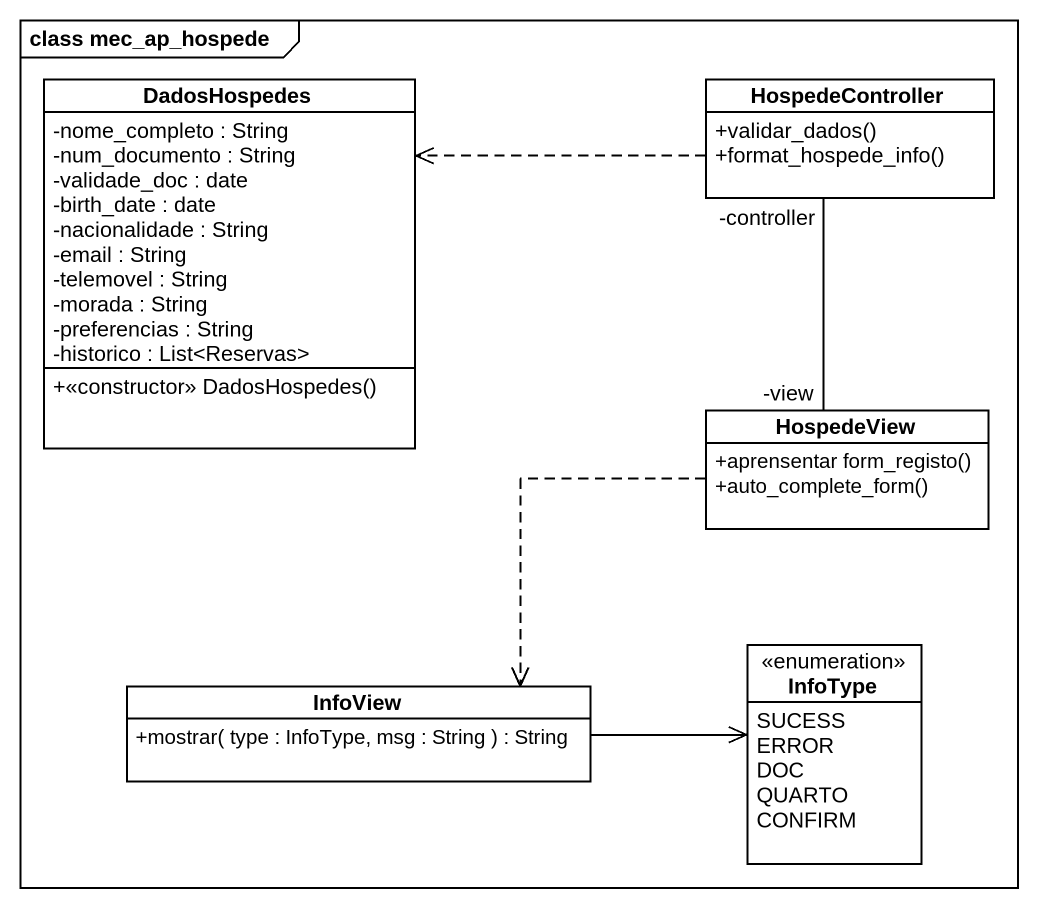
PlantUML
@startuml
mainframe class mec_ap_hospede
hide circle
hide empty members
skinparam classAttributeIconSize 0
class DadosHospedes {
  -nome_completo : String
  -num_documento : String
  -validade_doc : date
  -birth_date : date
  -nacionalidade : String
  -email : String
  -telemovel : String
  -morada : String
  -preferencias : String
  -historico : List<Reservas>
  +<<constructor>> DadosHospedes()
}
class HospedeController {
  +validar_dados()
  +format_hospede_info()
}
class HospedeView {
  +aprensentar form_registo()
  +auto_complete_form()
}
class InfoView {
  +mostrar( type : InfoType, msg : String ) : String
}
enum InfoType {
  SUCESS
  ERROR
  DOC
  QUARTO
  CONFIRM
}
HospedeController .left.> DadosHospedes
HospedeView "-view" -up- "-controller" HospedeController
HospedeView .left.> InfoView
InfoView -right-> InfoType
@enduml
